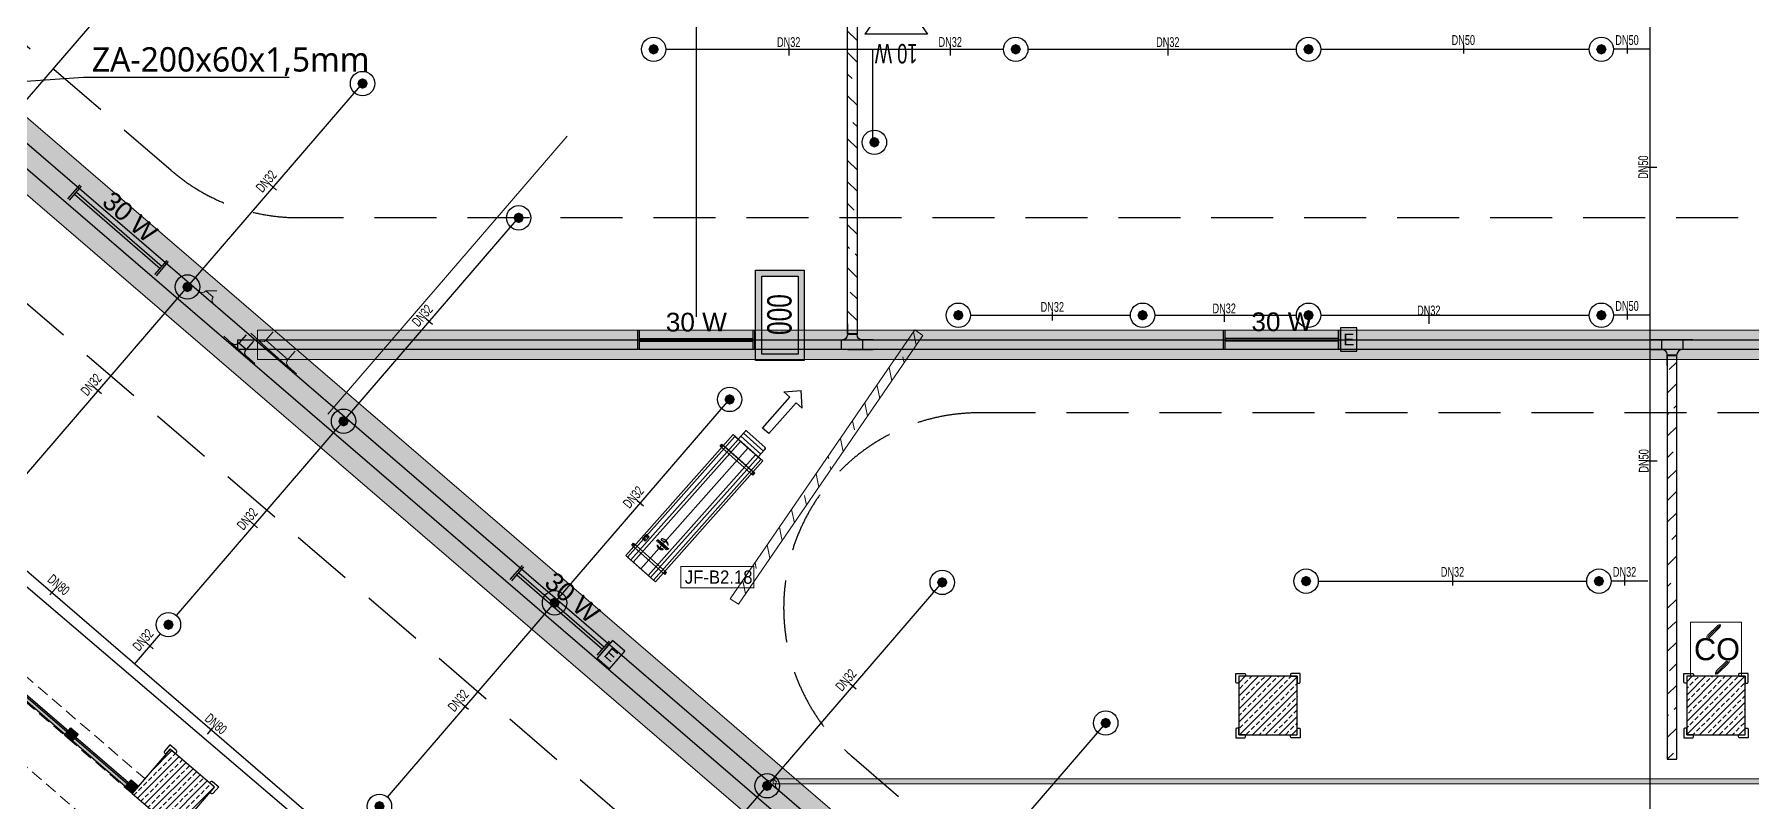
# Model space of a CAD drawing. Header units: millimetres. Extents: x -379292 to 1221486, y 92049 to 447512.
# Drawn here: x -218185 to -200590, y 135835 to 143697 of the extents above; entities that cross this region are included whole.
import ezdxf
from ezdxf import colors
from ezdxf.entities.mleader import LeaderData, LeaderLine
from ezdxf.enums import TextEntityAlignment as Align
from ezdxf.lldxf.tags import DXFTag
from ezdxf.math import Vec2, Vec3

# ---------------------------------------------------------------- set-up
doc = ezdxf.new("R2010")
doc.units = ezdxf.units.MM
doc.linetypes.add('HIDDEN', pattern=[9.525, 6.35, -3.175])
for name, color, linetype in [('-M-YNGN-BORUID', 7, 'Continuous'), ('-M-YNGN-BORUUZUN', 7, 'Continuous'), ('-M-YNGN-BORUYUK', 7, 'Continuous'), ('-M-YNGN-SPR-YUK', 7, 'Continuous'), ('-M-YNGN-ZON5-CAP-', 7, 'Continuous'), ('-M-YNGN-ZON5-SPR-', 7, 'Continuous'), ('05_HANDRAIL', 153, 'Continuous'), ('05_HATCH CONCRETE', 141, 'Continuous'), ('05_SYMBOL', 2, 'Continuous'), ('08_ARAÇ SAYIM', 140, 'Continuous'), ('08_LAMP', 4, 'Continuous'), ('08_LOUD SYSTEM', 4, 'Continuous'), ('AIR-J-U-355', 2, 'Continuous'), ('AIRONN ZONLAMA', 4, 'Continuous'), ('E_CT_ZA', 6, 'Continuous'), ('EYazı', 7, 'Continuous'), ('JF355', 2, 'Continuous')]:
    doc.layers.add(name, color=color, linetype=linetype)
doc.layers.add('-M-YNGN-SPR-CAPCIZGI', color=188, linetype='Continuous', plot=False)
for name, color, linetype, lineweight in [('-M-YNGN-ZON5', 11, 'SP', 30), ('06_FORMWORK HIDDEN', 252, 'HIDDEN2', 0), ('08_200', 112, 'Continuous', 9), ('08_DEDECTOR', 3, 'Continuous', 9), ('Aironn-Kodlama', 7, 'Continuous', 0), ('E_CT_AYDINLATMA', 3, 'Continuous', 9), ('E_CT_KA', 4, 'Continuous', 9), ('E_CT_KIRMIZI', 1, 'Continuous', 9)]:
    doc.layers.add(name, color=color, linetype=linetype, lineweight=lineweight)
doc.styles.add('CIZGI', font='tahoma.ttf', dxfattribs={"width": 0.8, "oblique": 20})
doc.styles.add('HCAD', font='HCAD.SHX', dxfattribs={"width": 0.8, "height": 0.2})
doc.styles.add('PIPESIZE', font='hcad.shx', dxfattribs={"width": 0.8})
doc.styles.add('SPR-NOT', font='romans.shx')
doc.styles.get("Standard").update_dxf_attribs({"font": 'segoeuil.ttf'})
doc.styles.add('TR', font='tsimpali.shx', dxfattribs={"width": 0.7})
doc.styles.add('WMF-Arial', font='TURK.SHX')
doc.styles.add('YAZI-2', font='arial.ttf', dxfattribs={"height": 2})
doc.styles.add('YAZI-3', font='arial.ttf', dxfattribs={"height": 3})
tags = doc.linetypes.add('HIDDEN2', pattern=[0.1875, 0.125, -0.0625]).pattern_tags.tags
tags[6:7] = [DXFTag(74, 4), DXFTag(75, 0), DXFTag(340, '0'), DXFTag(46, 0.0), DXFTag(50, 0.0), DXFTag(44, 0.0), DXFTag(45, 0.0)]
tags[4:5] = [DXFTag(74, 4), DXFTag(75, 0), DXFTag(340, '0'), DXFTag(46, 0.0), DXFTag(50, 0.0), DXFTag(44, 0.0), DXFTag(45, 0.0)]
doc.linetypes.add('SP', pattern='A,2,-0.1,["SP",CIZGI,S=0.14,R=0.2,X=0,Y=-0.07],-0.255', length=2.355)
pattern_1 = [(225, (905000, -3e-07), (67.351921, -67.351921), []), (225, (904932.65, -3e-07), (67.351921, -67.351921), [47.625, -23.8125])]

# ---------------------------------------------------------------- blocks, each defined once
blk = doc.blocks.new('202_KorkulukDikme')
at = {"ltscale": 25}
h = blk.add_hatch(color=253, dxfattribs=at)
h.dxf.hatch_style = 1
h.paths.add_polyline_path([(-50, 0), (-50, 100), (50, 100), (50, 0)])
at = {"color": 0, "linetype": 'ByBlock', "ltscale": 25}
blk.add_lwpolyline([(-50, 0), (-50, 100), (50, 100), (50, 0)], close=True, dxfattribs=at)
blk = doc.blocks.new('*U25')
at = {"ltscale": 25}
h = blk.add_hatch(color=253, dxfattribs=at)
h.dxf.hatch_style = 1
h.paths.add_polyline_path([(100, 60), (3630, 60), (3630, 10), (100, 10)])
at = {"color": 0, "linetype": 'ByBlock', "ltscale": 25}
blk.add_lwpolyline([(100, 60), (3630, 60), (3630, 10), (100, 10)], close=True, dxfattribs=at)
blk.add_lwpolyline([(100, 45), (3630, 45)], dxfattribs=at)
at = {"ltscale": 25}
for p in [(50, 0), (865, 0), (1865, 0), (2865, 0), (3680, 0)]:
    blk.add_blockref('202_KorkulukDikme', p, dxfattribs=at)
blk = doc.blocks.new('bariyer')
at = {"color": 8, "ltscale": 25}
blk.add_lwpolyline([(0, -70), (15, -70, 0.414214), (30, -55), (30, 30), (-55, 30, 0.414214), (-70, 15), (-70, 0), (0, 0)], format="xyb", close=True, dxfattribs=at)
blk = doc.blocks.new('OtoParkBodrumKatMimari')
at = {"layer": '05_HATCH CONCRETE'}
h = blk.add_hatch(dxfattribs=at)
h.set_pattern_fill('ANSI33', color=8, scale=15, angle=180, style=0)
h.set_pattern_definition(pattern_1)
h.paths.add_polyline_path([(41110, 36300), (40510, 36300), (40510, 35700), (41110, 35700)])
h = blk.add_hatch(dxfattribs=at)
h.set_pattern_fill('ANSI33', color=8, scale=15, angle=180, style=0)
h.set_pattern_definition(pattern_1)
h.paths.add_polyline_path([(45700, 36300), (45100, 36300), (45100, 35700), (45700, 35700)])
h = blk.add_hatch(dxfattribs=at)
h.set_pattern_fill('ANSI33', color=8, scale=15, angle=180, style=0)
h.set_pattern_definition(pattern_1)
h.paths.add_polyline_path([(30017, 35163), (29563, 35555), (29171, 35100), (29626, 34709)])
at = {"color": 5}
for points in [[(41110, 36300), (40510, 36300), (40510, 35700), (41110, 35700)], [(45700, 36300), (45100, 36300), (45100, 35700), (45700, 35700)], [(30017, 35163), (29563, 35555), (29171, 35100), (29626, 34709)]]:
    blk.add_lwpolyline(points, close=True, dxfattribs=at)
at = {"layer": '05_SYMBOL', "color": 252, "linetype": 'HIDDEN', "ltscale": 100}
blk.add_lwpolyline([(118969, 41000), (30876, 41000, -0.179563), (29572, 41484), (17953, 51484, -0.695543), (19258, 55000), (127791, 55000, -0.645796), (129290, 51677), (120469, 41677, -0.215217)], format="xyb", close=True, dxfattribs=at)
blk.add_lwpolyline([(66008, 7484), (16095, 50445)], dxfattribs=at)
blk.add_lwpolyline([(48161, 25484, 0.179563), (49466, 25000), (104855, 25000, 0.215217), (106355, 25677), (115176, 35677, 0.645796), (113676, 39000), (37847, 39000, 0.695543), (36543, 35484), (48161, 25484)], format="xyb", dxfattribs=at)
at = {"layer": '06_FORMWORK HIDDEN', "linetype": 'HIDDEN', "ltscale": 20}
for p, q in [((70114, -800), (4200, 55933)), ((26475, 37685), (29302, 35252)), ((26344, 37533), (29171, 35100))]:
    blk.add_line(p, q, dxfattribs=at)
at = {"layer": '05_HANDRAIL', "rotation": 319.2811306099715}
blk.add_blockref('*U25', (26344, 37533), dxfattribs=at)
at = {"layer": '05_SYMBOL', "color": 8, "xscale": -1}
for p in [(40510, 36300), (45100, 36300)]:
    blk.add_blockref('bariyer', p, dxfattribs=at)
at = {"layer": '05_SYMBOL', "color": 8}
for p in [(41110, 36300), (45700, 36300)]:
    blk.add_blockref('bariyer', p, dxfattribs=at)
for p, rotation in [((40510, 35700), 180), ((45100, 35700), 180), ((29563, 35555), 49.28113061911701)]:
    blk.add_blockref('bariyer', p, dxfattribs=dict(at, rotation=rotation))
at = {"layer": '05_SYMBOL', "color": 8, "xscale": -1}
for p, rotation in [((41110, 35700), 180), ((45700, 35700), 180), ((30017, 35163), 229.2811306152887)]:
    blk.add_blockref('bariyer', p, dxfattribs=dict(at, rotation=rotation))
blk = doc.blocks.new('SP-C-UP-12')
at = {"ltscale": 10}
blk.add_line((0, 0), (0, 0), dxfattribs=at)
at = {"color": 1, "linetype": 'Continuous'}
blk.add_circle((0, 0), 12.5, dxfattribs=at)
at = {"ltscale": 10}
for points in [[(-5.4, 0), (-3.8, 3.8), (-3.8, -3.8), (0, 5.4)], [(-3.8, -3.8), (0, 5.4), (0, -5.4), (3.8, 3.8)], [(0, -5.4), (3.8, 3.8), (3.8, -3.8), (5.4, 0)]]:
    blk.add_solid(points, dxfattribs=at)
at = {"layer": '-M-YNGN-SPR-YUK', "style": 'SPR-NOT', "width": 0.5, "flags": 9}
for tag, p in [('YUK', (0, 17.8)), ('CAP', (0, 14.4)), ('TIP', (0.2, 10.8))]:
    blk.add_attdef(tag, text='', height=2.5, dxfattribs=at).set_placement(p, align=Align.MIDDLE_CENTER)
blk = doc.blocks.new('SPRKL100')
at = {"layer": '-M-YNGN-SPR-CAPCIZGI'}
blk.add_line((0, 0.43), (0, -0.43), dxfattribs=at)
at = {"layer": '-M-YNGN-BORUID', "color": 0, "style": 'HCAD', "width": 0.8, "flags": 1}
blk.add_attdef('DIC', text='', height=0.4, dxfattribs=at).set_placement((0, -1.69), align=Align.CENTER)
at = {"layer": '-M-YNGN-BORUUZUN', "color": 0, "style": 'HCAD', "width": 0.7}
blk.add_attdef('BOY', text='', height=0.8, dxfattribs=at).set_placement((0, -1.08), align=Align.CENTER)
at = {"layer": '-M-YNGN-BORUYUK', "color": 6, "style": 'PIPESIZE', "width": 0.8}
blk.add_attdef('YUK', text='', height=0.5, dxfattribs=at).set_placement((0, 1.87), align=Align.CENTER)
at = {"color": 0, "style": 'PIPESIZE', "width": 0.7}
blk.add_attdef('CAP', text='', height=1, dxfattribs=at).set_placement((0, 0.45), align=Align.CENTER)
blk = doc.blocks.new('A$C69E8C7F8')
at = {"layer": '-M-YNGN-ZON5', "ltscale": 500}
for p, q in [((-4573.8, 3381.9), (-4573.8, 6570.1)), ((-2417.3, 359.4), (-8279.3, 5404.8)), ((-6261.8, 4101.4), (-6082.4, 4309.8)), ((-5582.3, 4181.9), (-5236.3, 4181.9)), ((-5370.5, 4181.9), (-5370.5, 4087.4)), ((-5211.3, 4181.9), (-4936.3, 4181.9)), ((-4911.3, 4181.9), (-4636.3, 4181.9)), ((-4573.8, 4181.9), (-4611.3, 4181.9)), ((-6072.4, 3938.4), (-5893, 4146.8)), ((-5912.5, 3800.8), (-5733.1, 4009.2)), ((-6243.6, 3739.4), (-6072.4, 3938.4)), ((-5270.1, 3909.4), (-5106.3, 3909.4)), ((-5081.3, 3909.4), (-4936.3, 3909.4)), ((-4911.3, 3909.4), (-4636.3, 3909.4)), ((-4573.8, 3909.4), (-4611.3, 3909.4)), ((-5696.3, 3614.7), (-5516.9, 3823.1)), ((-6083.8, 3601.8), (-5912.5, 3800.8)), ((-5478.5, 3427.2), (-5299.1, 3635.6)), ((-4913.8, 3636.9), (-4638.8, 3636.9)), ((-4576.3, 3636.9), (-4613.8, 3636.9)), ((-5867.5, 3415.7), (-5696.3, 3614.7)), ((-6126.6, 3552), (-6100.1, 3582.9)), ((-5311, 3283.1), (-5131.6, 3491.5)), ((-5649.8, 3228.3), (-5478.5, 3427.2))]:
    blk.add_line(p, q, dxfattribs=at)
at = {"layer": '-M-YNGN-ZON5-CAP-'}
ref = blk.add_blockref('SPRKL100', (-5456.4, 4179.8), dxfattribs=dict(at, xscale=10, yscale=10, zscale=10))
ref.add_attrib('CAP', 'DN32', dxfattribs={"layer": '0', "color": 0, "height": 10, "style": 'PIPESIZE', "width": 0.7}).set_placement((-5456.4, 4184.3), align=Align.CENTER)
ref = blk.add_blockref('SPRKL100', (-5290.9, 4179.9), dxfattribs=dict(at, xscale=10, yscale=10, zscale=10))
ref.add_attrib('CAP', 'DN32', dxfattribs={"layer": '0', "color": 0, "height": 10, "style": 'PIPESIZE', "width": 0.7}).set_placement((-5290.9, 4184.4), align=Align.CENTER)
ref = blk.add_blockref('SPRKL100', (-5068, 4179.8), dxfattribs=dict(at, xscale=10, yscale=10, zscale=10))
ref.add_attrib('CAP', 'DN32', dxfattribs={"layer": '0', "color": 0, "height": 10, "style": 'PIPESIZE', "width": 0.7}).set_placement((-5068, 4184.3), align=Align.CENTER)
ref = blk.add_blockref('SPRKL100', (-4765.2, 4181.9), dxfattribs=dict(at, xscale=10, yscale=10, zscale=10))
ref.add_attrib('CAP', 'DN50', dxfattribs={"layer": '0', "color": 0, "height": 10, "style": 'PIPESIZE', "width": 0.7}).set_placement((-4765.2, 4186.4), align=Align.CENTER)
ref = blk.add_blockref('SPRKL100', (-4597.5, 4181.9), dxfattribs=dict(at, xscale=10, yscale=10, zscale=10))
ref.add_attrib('CAP', 'DN50', dxfattribs={"layer": '0', "color": 0, "height": 10, "style": 'PIPESIZE', "width": 0.7}).set_placement((-4597.5, 4186.4), align=Align.CENTER)
ref = blk.add_blockref('SPRKL100', (-4571.4, 4061.1), dxfattribs=dict(at, xscale=10.00000000000001, yscale=10.00000000000001, zscale=10.00000000000001, rotation=90))
ref.add_attrib('CAP', 'DN50', dxfattribs={"layer": '0', "color": 0, "height": 10, "rotation": 90, "style": 'PIPESIZE', "width": 0.7}).set_placement((-4575.9, 4061.1), align=Align.CENTER)
ref = blk.add_blockref('SPRKL100', (-5984.5, 4040.5), dxfattribs=dict(at, xscale=10, yscale=10, zscale=10, rotation=49.28113061156347))
ref.add_attrib('CAP', 'DN32', dxfattribs={"layer": '0', "color": 0, "height": 10, "rotation": 49.2811, "style": 'PIPESIZE', "width": 0.7}).set_placement((-5987.9, 4043.4), align=Align.CENTER)
ref = blk.add_blockref('SPRKL100', (-4597.5, 3909.4), dxfattribs=dict(at, xscale=10, yscale=10, zscale=10))
ref.add_attrib('CAP', 'DN50', dxfattribs={"layer": '0', "color": 0, "height": 10, "style": 'PIPESIZE', "width": 0.7}).set_placement((-4597.5, 3913.9), align=Align.CENTER)
ref = blk.add_blockref('SPRKL100', (-5824.6, 3902.9), dxfattribs=dict(at, xscale=10, yscale=10, zscale=10, rotation=49.28113061156347))
ref.add_attrib('CAP', 'DN32', dxfattribs={"layer": '0', "color": 0, "height": 10, "rotation": 49.2811, "style": 'PIPESIZE', "width": 0.7}).set_placement((-5828, 3905.8), align=Align.CENTER)
ref = blk.add_blockref('SPRKL100', (-5186.3, 3908.4), dxfattribs=dict(at, xscale=10, yscale=10, zscale=10))
ref.add_attrib('CAP', 'DN32', dxfattribs={"layer": '0', "color": 0, "height": 10, "style": 'PIPESIZE', "width": 0.7}).set_placement((-5186.3, 3912.9), align=Align.CENTER)
ref = blk.add_blockref('SPRKL100', (-5010.2, 3906.9), dxfattribs=dict(at, xscale=10, yscale=10, zscale=10))
ref.add_attrib('CAP', 'DN32', dxfattribs={"layer": '0', "color": 0, "height": 10, "style": 'PIPESIZE', "width": 0.7}).set_placement((-5010.2, 3911.4), align=Align.CENTER)
ref = blk.add_blockref('SPRKL100', (-4800.6, 3904.8), dxfattribs=dict(at, xscale=10, yscale=10, zscale=10))
ref.add_attrib('CAP', 'DN32', dxfattribs={"layer": '0', "color": 0, "height": 10, "style": 'PIPESIZE', "width": 0.7}).set_placement((-4800.6, 3909.3), align=Align.CENTER)
ref = blk.add_blockref('SPRKL100', (-6163.9, 3832.1), dxfattribs=dict(at, xscale=10, yscale=10, zscale=10, rotation=49.28113061156347))
ref.add_attrib('CAP', 'DN32', dxfattribs={"layer": '0', "color": 0, "height": 10, "rotation": 49.2811, "style": 'PIPESIZE', "width": 0.7}).set_placement((-6167.3, 3835), align=Align.CENTER)
ref = blk.add_blockref('SPRKL100', (-4570.9, 3760.1), dxfattribs=dict(at, xscale=10.00000000000001, yscale=10.00000000000001, zscale=10.00000000000001, rotation=90))
ref.add_attrib('CAP', 'DN50', dxfattribs={"layer": '0', "color": 0, "height": 10, "rotation": 90, "style": 'PIPESIZE', "width": 0.7}).set_placement((-4575.4, 3760.1), align=Align.CENTER)
ref = blk.add_blockref('SPRKL100', (-5608.4, 3716.8), dxfattribs=dict(at, xscale=10, yscale=10, zscale=10, rotation=49.28113061156347))
ref.add_attrib('CAP', 'DN32', dxfattribs={"layer": '0', "color": 0, "height": 10, "rotation": 49.2811, "style": 'PIPESIZE', "width": 0.7}).set_placement((-5611.8, 3719.7), align=Align.CENTER)
ref = blk.add_blockref('SPRKL100', (-6004, 3694.5), dxfattribs=dict(at, xscale=10, yscale=10, zscale=10, rotation=49.28113061156347))
ref.add_attrib('CAP', 'DN32', dxfattribs={"layer": '0', "color": 0, "height": 10, "rotation": 49.2811, "style": 'PIPESIZE', "width": 0.7}).set_placement((-6007.4, 3697.4), align=Align.CENTER)
ref = blk.add_blockref('SPRKL100', (-6210.5, 3626), dxfattribs=dict(at, xscale=10, yscale=10, zscale=10, rotation=319.2811306058457))
ref.add_attrib('CAP', 'DN80', dxfattribs={"layer": '0', "color": 0, "height": 10, "rotation": 319.2811, "style": 'PIPESIZE', "width": 0.7}).set_placement((-6207.6, 3629.4), align=Align.CENTER)
ref = blk.add_blockref('SPRKL100', (-4776.3, 3636.9), dxfattribs=dict(at, xscale=10, yscale=10, zscale=10))
ref.add_attrib('CAP', 'DN32', dxfattribs={"layer": '0', "color": 0, "height": 10, "style": 'PIPESIZE', "width": 0.7}).set_placement((-4776.3, 3641.4), align=Align.CENTER)
ref = blk.add_blockref('SPRKL100', (-4600, 3636.9), dxfattribs=dict(at, xscale=10, yscale=10, zscale=10))
ref.add_attrib('CAP', 'DN32', dxfattribs={"layer": '0', "color": 0, "height": 10, "style": 'PIPESIZE', "width": 0.7}).set_placement((-4600, 3641.4), align=Align.CENTER)
ref = blk.add_blockref('SPRKL100', (-6110.8, 3570.5), dxfattribs=dict(at, xscale=10, yscale=10, zscale=10, rotation=49.28113061156347))
ref.add_attrib('CAP', 'DN32', dxfattribs={"layer": '0', "color": 0, "height": 10, "rotation": 49.2811, "style": 'PIPESIZE', "width": 0.7}).set_placement((-6114.2, 3573.4), align=Align.CENTER)
ref = blk.add_blockref('SPRKL100', (-5390.6, 3529.3), dxfattribs=dict(at, xscale=10, yscale=10, zscale=10, rotation=49.28113061156347))
ref.add_attrib('CAP', 'DN32', dxfattribs={"layer": '0', "color": 0, "height": 10, "rotation": 49.2811, "style": 'PIPESIZE', "width": 0.7}).set_placement((-5394, 3532.3), align=Align.CENTER)
ref = blk.add_blockref('SPRKL100', (-5787.8, 3508.4), dxfattribs=dict(at, xscale=10, yscale=10, zscale=10, rotation=49.28113061156347))
ref.add_attrib('CAP', 'DN32', dxfattribs={"layer": '0', "color": 0, "height": 10, "rotation": 49.2811, "style": 'PIPESIZE', "width": 0.7}).set_placement((-5791.2, 3511.3), align=Align.CENTER)
ref = blk.add_blockref('SPRKL100', (-6049.4, 3483.5), dxfattribs=dict(at, xscale=10, yscale=10, zscale=10, rotation=319.2811306058457))
ref.add_attrib('CAP', 'DN80', dxfattribs={"layer": '0', "color": 0, "height": 10, "rotation": 319.2811, "style": 'PIPESIZE', "width": 0.7}).set_placement((-6046.5, 3486.9), align=Align.CENTER)
at = {"layer": '-M-YNGN-ZON5-SPR-', "ltscale": 25}
for p in [(-5594.8, 4181.9), (-5223.8, 4181.9), (-4923.8, 4181.9), (-4623.8, 4181.9), (-5893, 4146.8), (-5368.6, 4086.6), (-5733.1, 4009.2), (-6072.4, 3938.4), (-5282.6, 3909.4), (-5093.8, 3909.4), (-4923.8, 3909.4), (-4623.8, 3909.4), (-5516.9, 3823.1), (-5912.5, 3800.8), (-5299.1, 3635.6), (-4926.3, 3636.9), (-4626.3, 3636.9), (-5696.3, 3614.7), (-6091.9, 3592.3), (-5131.6, 3491.5), (-5478.5, 3427.2), (-5875.7, 3406.2)]:
    blk.add_blockref('SP-C-UP-12', p, dxfattribs=at)
blk = doc.blocks.new('*U681')
h = blk.add_hatch()
h.set_pattern_fill('ANSI33', color=0, scale=50, angle=1, style=0)
h.paths.add_polyline_path([(6913, 200), (73975, 200), (73975, 0), (6913, 0)])
at = {"color": 0}
blk.add_lwpolyline([(6913, 200), (73975, 200), (73975, 0), (6913, 0)], close=True, dxfattribs=at)
at = {"ltscale": 25, "flags": 1}
for tag, p in [('YUKSEKLIK', (-229, -149)), ('KALINLIK', (-229, -213))]:
    blk.add_attdef(tag, p, '', height=50, dxfattribs=at)
blk = doc.blocks.new('*U715')
h = blk.add_hatch()
h.set_pattern_fill('ANSI33', color=0, scale=50, angle=1, style=0)
h.paths.add_polyline_path([(-4705, 100), (-1363, 100), (-1363, 0), (-4705, 0)])
at = {"color": 0}
blk.add_lwpolyline([(-4705, 100), (-1363, 100), (-1363, 0), (-4705, 0)], close=True, dxfattribs=at)
at = {"ltscale": 25, "flags": 1}
for tag, p in [('YUKSEKLIK', (-229, -149)), ('KALINLIK', (-229, -213))]:
    blk.add_attdef(tag, p, '', height=50, dxfattribs=at)
blk = doc.blocks.new('*U719')
h = blk.add_hatch()
h.set_pattern_fill('ANSI33', color=0, scale=50, angle=1, style=0)
h.paths.add_polyline_path([(6649, 600), (73877, 600), (73877, 0), (6649, 0)])
at = {"color": 0}
blk.add_lwpolyline([(6649, 600), (73877, 600), (73877, 0), (6649, 0)], close=True, dxfattribs=at)
at = {"ltscale": 25, "flags": 1}
for tag, p in [('YUKSEKLIK', (-229, -149)), ('KALINLIK', (-229, -213))]:
    blk.add_attdef(tag, p, '', height=50, dxfattribs=at)
blk = doc.blocks.new('*U727')
h = blk.add_hatch()
h.set_pattern_fill('ANSI33', color=0, scale=50, angle=1, style=0)
h.paths.add_polyline_path([(-33464, 50), (616, 50), (616, 0), (-33464, 0)])
at = {"color": 0}
blk.add_lwpolyline([(-33464, 50), (616, 50), (616, 0), (-33464, 0)], close=True, dxfattribs=at)
at = {"ltscale": 25, "flags": 1}
for tag, p in [('YUKSEKLIK', (-229, -149)), ('KALINLIK', (-229, -213))]:
    blk.add_attdef(tag, p, '', height=50, dxfattribs=at)
blk = doc.blocks.new('*U954')
h = blk.add_hatch()
h.set_pattern_fill('ANSI33', color=0, scale=50, angle=1, style=0)
h.paths.add_polyline_path([(-4141, 100), (101, 100), (101, 0), (-4141, 0)])
at = {"color": 0}
blk.add_lwpolyline([(-4141, 100), (101, 100), (101, 0), (-4141, 0)], close=True, dxfattribs=at)
at = {"ltscale": 25, "flags": 1}
for tag, p in [('YUKSEKLIK', (-229, -149)), ('KALINLIK', (-229, -213))]:
    blk.add_attdef(tag, p, '', height=50, dxfattribs=at)
blk = doc.blocks.new('*U445')
at = {"color": 0}
for p, q in [((264, 264), (-164, 264)), ((-60, 264), (-60, 164)), ((0, 264), (264, 264)), ((160, 264), (160, 164)), ((-164, 164), (-50, 164)), ((0, 0), (0, 114)), ((0, 104), (100, 104)), ((100, 0), (100, 114)), ((264, 164), (150, 164))]:
    blk.add_line(p, q, dxfattribs=at)
for centre, start, end in [((-50, 114), 0, 90), ((150, 114), 90, 180)]:
    blk.add_arc(centre, 50, start, end, dxfattribs=at)
blk = doc.blocks.new('*U960')
h = blk.add_hatch()
h.set_pattern_fill('ANSI33', color=0, scale=50, angle=1, style=0)
h.paths.add_polyline_path([(-4141, 100), (0, 100), (0, 0), (-4141, 0)])
at = {"color": 0}
blk.add_lwpolyline([(-4141, 100), (0, 100), (0, 0), (-4141, 0)], close=True, dxfattribs=at)
at = {"ltscale": 25, "flags": 1}
for tag, p in [('YUKSEKLIK', (-229, -149)), ('KALINLIK', (-229, -213))]:
    blk.add_attdef(tag, p, '', height=50, dxfattribs=at)
blk = doc.blocks.new('*U451')
at = {"color": 0}
for p, q in [((264, 264), (-164, 264)), ((-60, 264), (-60, 164)), ((0, 264), (264, 264)), ((160, 264), (160, 164)), ((-164, 164), (-50, 164)), ((0, 0), (0, 114)), ((0, 104), (100, 104)), ((100, 0), (100, 114)), ((264, 164), (150, 164))]:
    blk.add_line(p, q, dxfattribs=at)
for centre, start, end in [((-50, 114), 0, 90), ((150, 114), 90, 180)]:
    blk.add_arc(centre, 50, start, end, dxfattribs=at)
blk = doc.blocks.new('_DOT')
at = {"color": 0, "linetype": 'ByBlock'}
blk.add_line((-0.5, 0), (-1, 0), dxfattribs=at)
at = {"color": 0, "linetype": 'ByBlock', "const_width": 0.5}
blk.add_lwpolyline([(-0.25, 0, 1), (0.25, 0, 1)], format="xyb", close=True, dxfattribs=at)
blk = doc.blocks.new('*U509')
at = {"color": 0}
for p, q in [((0, 37.8), (0, 26.4)), ((-0.3, 6.4), (-0.3, 26.4)), ((-0.3, 26.4), (0, 26.4)), ((12.4, 12.8), (5, 21.4)), ((5, 21.4), (5, 11.4)), ((0, 6.4), (-0.3, 6.4)), ((0, -5), (0, 6.4))]:
    blk.add_line(p, q, dxfattribs=at)
for centre, start, end in [((5, 26.4), 180, 270), ((5, 6.4), 90, 180)]:
    blk.add_arc(centre, 5, start, end, dxfattribs=at)
blk = doc.blocks.new('*U508')
at = {"color": 0}
for p, q in [((0, 37.8), (0, 26.4)), ((-0.3, 11.4), (-0.3, 26.4)), ((-0.3, 26.4), (0, 26.4)), ((12.4, 12.8), (5, 21.4)), ((5, 21.4), (5, 16.4)), ((0, 11.4), (-0.3, 11.4)), ((0, 0), (0, 11.4))]:
    blk.add_line(p, q, dxfattribs=at)
for centre, start, end in [((5, 26.4), 180, 270), ((5, 11.4), 90, 180)]:
    blk.add_arc(centre, 5, start, end, dxfattribs=at)
blk = doc.blocks.new('40 W SIVA ÜSTÜ ETANJ LED 50--')
at = {"layer": '08_LAMP'}
for p, q in [((-625, -100), (-625, 100)), ((-605, -100), (-605, 100)), ((-605, 15), (605, 15)), ((605, -100), (605, 100)), ((625, -100), (625, 100)), ((-605, -15), (605, -15))]:
    blk.add_line(p, q, dxfattribs=at)
at = {"layer": '08_LAMP', "color": 2, "style": 'YAZI-2'}
blk.add_text('30 W', height=200, dxfattribs=at).set_placement((0, 90), align=Align.CENTER)
blk = doc.blocks.new('40 W SIVA ÜSTÜ ETANJ LED E 50')
at = {"layer": '08_LAMP'}
for p, q in [((-625, -100), (-625, 100)), ((-605, -100), (-605, 100)), ((-605, 15), (605, 15)), ((605, -100), (605, 100)), ((625, -100), (625, 100)), ((-605, -15), (605, -15))]:
    blk.add_line(p, q, dxfattribs=at)
blk.add_lwpolyline([(625, -125), (800, -125), (800, 125), (625, 125)], close=True, dxfattribs=at)
at = {"layer": '08_LAMP', "color": 2, "style": 'YAZI-2'}
blk.add_text('30 W', height=200, dxfattribs=at).set_placement((0, 90), align=Align.CENTER)
blk.add_text('E', height=125, dxfattribs=at).set_placement((713, 0), align=Align.MIDDLE)
blk = doc.blocks.new('TEK YUZLU 1 SATIR 3 KARAKTER')
at = {"layer": '08_ARAÇ SAYIM'}
h = blk.add_hatch(color=7, dxfattribs=at)
h.dxf.hatch_style = 1
h.paths.add_polyline_path([(-40, 43.5), (40, 43.5), (40, 6.2), (-40, 6.2)], flags=16)
h.paths.add_polyline_path([(-46.3, 49.8), (46.3, 49.8), (46.3, 0), (-46.3, 0)])
for points in [[(-46.3, 49.8), (46.3, 49.8), (46.3, 0), (-46.3, 0)], [(-40, 43.5), (40, 43.5), (40, 6.2), (-40, 6.2)]]:
    blk.add_lwpolyline(points, close=True, dxfattribs=at)
at = {"layer": '08_ARAÇ SAYIM', "color": 7, "style": 'WMF-Arial', "width": 0.75}
blk.add_text('000', height=25, dxfattribs=at).set_placement((0.7, 12.9), align=Align.CENTER)
blk = doc.blocks.new('CO 250')
at = {"layer": '08_DEDECTOR'}
for p, q in [((17, 243), (-84, 142)), ((45, 251), (-74, 132)), ((37, 223), (-64, 122)), ((45, 250), (45, 243)), ((114, -136), (-5, -255)), ((104, -126), (3, -227)), ((124, -146), (23, -247)), ((-5, -247), (-5, -255)), ((-5, -255), (3, -255))]:
    blk.add_line(p, q, dxfattribs=at)
at = {"layer": '08_DEDECTOR', "ltscale": 25}
blk.add_lwpolyline([(-262, 278), (-262, -278), (262, -278), (262, 278)], close=True, dxfattribs=at)
at = {"layer": '08_DEDECTOR'}
for centre, radius, start, end in [((37, 223), 27.7, 72.9688, 135), ((17, 243), 27.7, 315, 0), ((-55, 112), 41.6, 135, 180), ((-55, 112), 27.7, 135, 180), ((-55, 112), 13.9, 135, 180), ((95, -116), 13.9, 315, 350.4112), ((95, -116), 27.7, 315, 355.2224), ((95, -116), 41.6, 315, 356.817), ((23, -247), 27.7, 135, 180), ((3, -227), 27.7, 270, 315)]:
    blk.add_arc(centre, radius, start, end, dxfattribs=at)
at = {"layer": '08_DEDECTOR', "color": 3, "style": 'YAZI-3'}
blk.add_text('CO', height=225, dxfattribs=at).set_placement((-226, -113))
blk = doc.blocks.new('15 W HORN 100_HARİCİ TİP')
at = {"layer": '08_LOUD SYSTEM'}
h = blk.add_hatch(dxfattribs=at)
h.set_pattern_fill('ANSI31', color=2, scale=4.8)
h.set_pattern_definition([(45, (-341645.439, -380325.335), (-10.77630735, 10.77630735), [])])
h.paths.add_polyline_path([(-100, 0), (100, 0), (100, 200), (-100, 200)])
at = {"layer": '08_LOUD SYSTEM', "ltscale": 2}
for p, q in [((-320, 520), (320, 520)), ((-100, 200), (-320, 520)), ((100, 200), (320, 520))]:
    blk.add_line(p, q, dxfattribs=at)
at = {"layer": '08_LOUD SYSTEM'}
blk.add_lwpolyline([(100, 0), (100, 200), (-100, 200), (-100, 0)], close=True, dxfattribs=at)
at = {"layer": '08_LOUD SYSTEM', "color": 2, "ltscale": 2, "style": 'TR', "width": 0.7}
blk.add_text('10 W', height=200, dxfattribs=at).set_placement((0, 620), align=Align.CENTER)
blk = doc.blocks.new('ju355')
at = {"layer": 'AIR-J-U-355', "color": 2, "linetype": 'Continuous'}
for p, q in [((82.7, 20.1), (-82.9, 20.1)), ((-82.9, 20.1), (-82.9, -20.5)), ((-68.1, -18.3), (-68, 22.3)), ((-68.1, -22.7), (-68, 22.3)), ((-65.3, 22.3), (-68, 22.3)), ((-65.3, 22.3), (-68, 22.3)), ((-65.3, -22.7), (-65.3, 22.3)), ((70.7, 22.2), (68, 22.3)), ((68, -22.8), (68, 22.3)), ((70.7, -22.8), (70.7, 22.2)), ((-94.8, 12.9), (-94.9, 12.8)), ((-94.9, 12.8), (-94.9, 12.7)), ((-94.9, 12.7), (-94.9, -12.5)), ((-94.7, 13.3), (-94.8, 13.2)), ((-94.8, 13.2), (-94.8, 13.1)), ((-94.8, 13.1), (-94.8, 13)), ((-94.8, 13), (-94.8, 12.9)), ((-94.6, 13.5), (-94.7, 13.4)), ((-94.7, 13.4), (-94.7, 13.3)), ((-94.5, 13.6), (-94.6, 13.5)), ((-94.4, 13.7), (-94.5, 13.6)), ((-94.5, 13.6), (-94.5, 13.6)), ((-94.3, 13.7), (-94.4, 13.7)), ((-94.2, 13.8), (-94.3, 13.7)), ((-94.1, 13.8), (-94.2, 13.8)), ((-94, 13.8), (-94.1, 13.8)), ((-94.1, 13.8), (-94.1, 13.8)), ((-92.6, 13.8), (-94, 13.8)), ((-92.6, 13.8), (-94, 13.8)), ((-92.6, 13.8), (-94, 13.8)), ((-92.6, 13.8), (-93.9, 13.8)), ((-92.6, 13.8), (-93.9, 13.8)), ((-92.6, 13.8), (-93.9, 13.8)), ((-82.9, 13.8), (-92.6, 13.8)), ((-90.9, -13.6), (-90.9, 13.8)), ((-90.9, -13.6), (-90.9, 13.8)), ((-90.9, -13.6), (-90.9, 13.8)), ((-86.8, -13.6), (-86.8, 13.9)), ((82.7, 13.6), (-82.7, 13.8)), ((-82.7, 10.5), (82.9, 10.3)), ((82.7, 0), (-82.7, 0)), ((48.3, 3.6), (50.7, 3.6)), ((48.4, 2.9), (48.3, 3.6)), ((48.4, 7.2), (48.4, 7.9)), ((48.4, 7.9), (50.7, 6.9)), ((48.8, 7), (48.4, 7.2)), ((50.7, 6.2), (48.4, 5.2)), ((48.4, 5.9), (48.8, 6.1)), ((48.4, 5.2), (48.4, 5.9)), ((48.4, 4.9), (50.7, 4.9)), ((48.4, 4.2), (48.4, 4.9)), ((50.7, 4.2), (48.4, 4.2)), ((48.4, 2.2), (49.3, 2.9)), ((49.3, 2.9), (48.4, 2.9)), ((49.3, 2.2), (48.4, 1.4)), ((48.4, 1.4), (48.4, 2.2)), ((48.8, 6.1), (48.8, 7)), ((49.2, 6.8), (49.9, 6.6)), ((49.2, 6.3), (49.2, 6.8)), ((49.9, 6.6), (49.2, 6.3)), ((49.7, 2.6), (49.7, 2.9)), ((49.7, 2.9), (50.2, 2.9)), ((49.9, 1.6), (49.9, 1.6)), ((50.2, 2.9), (50.2, 2.6)), ((50.7, 6.9), (50.7, 6.2)), ((50.7, 4.9), (50.7, 4.2)), ((50.7, 3.6), (50.7, 2.3)), ((-94.9, -12.5), (-94.9, -12.6)), ((-94.9, -12.6), (-94.9, -12.7)), ((-94.9, -12.7), (-94.8, -12.8)), ((-94.8, -12.8), (-94.8, -12.9)), ((-94.8, -12.9), (-94.8, -13)), ((-94.8, -13), (-94.7, -13.1)), ((-94.7, -13.1), (-94.7, -13.2)), ((-94.7, -13.2), (-94.6, -13.3)), ((-94.6, -13.3), (-94.5, -13.4)), ((-94.5, -13.4), (-94.5, -13.4)), ((-94.5, -13.4), (-94.4, -13.5)), ((-94.4, -13.5), (-94.3, -13.5)), ((-94.3, -13.5), (-94.2, -13.6)), ((-94.2, -13.6), (-94.2, -13.6)), ((-94.2, -13.6), (-94.1, -13.6)), ((-94.1, -13.6), (-94, -13.6)), ((-94, -13.6), (-92.6, -13.6)), ((-94, -13.6), (-92.6, -13.6)), ((-94, -13.6), (-92.6, -13.6)), ((-93.9, -13.6), (-92.6, -13.6)), ((-93.9, -13.6), (-92.6, -13.6)), ((-93.9, -13.6), (-92.6, -13.6)), ((-92.6, -13.6), (-82.9, -13.6)), ((82.9, -10.4), (-82.7, -10.3)), ((-82.6, -13.6), (82.7, -13.7)), ((48.3, -1.7), (50.7, -1.7)), ((48.3, -2.1), (48.3, -1.7)), ((50, -2.1), (48.3, -2.1)), ((48.3, -4.4), (50.7, -4.4)), ((48.3, -4.8), (48.3, -4.4)), ((50, -4.8), (48.3, -4.8)), ((48.4, -3.8), (50, -2.1)), ((48.4, -4), (48.4, -3.8)), ((50.7, -4), (48.4, -4)), ((48.4, -6.5), (50, -4.8)), ((48.4, -6.7), (48.4, -6.5)), ((50.7, -6.8), (48.4, -6.7)), ((50.7, -1.9), (49, -3.6)), ((49, -3.6), (50.7, -3.7)), ((50.7, -4.7), (49, -6.4)), ((49, -6.4), (50.7, -6.4)), ((50.7, -1.7), (50.7, -1.9)), ((50.7, -4.4), (50.7, -4.7)), ((50.7, -6.4), (50.7, -6.8)), ((50.8, -1.4), (50.8, -1.8)), ((82.7, -20.6), (-82.9, -20.5)), ((-65.3, -22.7), (-68.1, -22.7)), ((70.7, -22.8), (68, -22.8))]:
    blk.add_line(p, q, dxfattribs=at)
at = {"layer": 'AIR-J-U-355', "color": 2, "lineweight": 13, "ltscale": 0.005}
for p, q in [((82.7, -20.6), (82.7, 20.1)), ((58.5, -15.3), (52.4, -15.3)), ((52.4, -15.3), (52.4, -18.9)), ((58.5, -18.9), (58.5, -15.3)), ((52.4, -18.9), (58.5, -18.9))]:
    blk.add_line(p, q, dxfattribs=at)
at = {"layer": 'AIR-J-U-355', "color": 2}
for p, q in [((-150.2, 14.3), (-162.9, 1.6)), ((-150.1, -11), (-162.9, 1.6)), ((-150.2, 5.9), (-150.2, 14.3)), ((-108, 6.1), (-150.2, 5.9)), ((-108, 6.1), (-107.9, -2.4)), ((-107.9, -2.4), (-150.2, -2.6)), ((-150.1, -11), (-150.2, -2.6))]:
    blk.add_line(p, q, dxfattribs=at)
at = {"layer": 'AIR-J-U-355', "color": 2, "linetype": 'Continuous'}
for centre, radius in [((-66.7, 21.3), 0.354), ((-66.7, 21.3), 0.354), ((69.3, 21.2), 0.354), ((54, -17.1), 0.599), ((54, -17.1), 0.599), ((57, -17.1), 0.599), ((57, -17.1), 0.599), ((-66.7, -21.6), 0.354), ((-66.7, -21.6), 0.354), ((69.3, -21.7), 0.354), ((69.3, -21.7), 0.354)]:
    blk.add_circle(centre, radius, dxfattribs=at)
for centre, radius, start, end in [((50, 2.3), 0.645, 184.0636, 262.3259), ((49.9, 2.6), 0.274, 177.3972, 357.3972), ((50, 2.3), 0.72, 262.3259, 356.7067)]:
    blk.add_arc(centre, radius, start, end, dxfattribs=at)
at = {"layer": 'AIR-J-U-355', "color": 2, "linetype": 'Continuous', "extrusion": (0, 0, -1)}
for major_axis, ratio in [((-0.01, -1.36), 0.908445), ((0.006, 0.985), 0.934933)]:
    blk.add_ellipse((49.5, -0.1), major_axis=major_axis, ratio=ratio, dxfattribs=at)
at = {"layer": 'AIR-J-U-355', "color": 2, "linetype": 'Continuous'}
for points, knots in [([(46.1, 5), (46.1, 5), (46.1, 5), (46.1, 5), (46.2, 5), (46.2, 5), (46.2, 5), (46.2, 5), (46.2, 5), (46.2, 5), (46.2, 5), (46.1, 4.9), (46.1, 4.8), (45.9, 4.6), (45.7, 4.3), (45.6, 4), (45.4, 3.7), (45.3, 3.1), (45.1, 2.4), (45, 1.7), (45.1, 0.8), (45.4, -0.1), (45.8, -1), (46.2, -1.8), (46.5, -2.4), (46.6, -2.8), (46.7, -3.2), (46.8, -3.6), (46.7, -4), (46.5, -4.3), (46.2, -4.3), (45.8, -4.3), (45.4, -4), (45.1, -3.6), (44.7, -3), (44.3, -2.1), (44, -0.9), (44, 0.2), (44, 1.3), (44.2, 2.1), (44.5, 2.9), (44.9, 3.6), (45.3, 4.2), (45.6, 4.6), (45.9, 4.8), (46, 4.9), (46.1, 5), (46.1, 5)], [0, 0, 0, 0, 0.001347, 0.00172, 0.002023, 0.002244, 0.002452, 0.002667, 0.002909, 0.00347, 0.004196, 0.005682, 0.009311, 0.025522, 0.043378, 0.057014, 0.067583, 0.10026, 0.136315, 0.170769, 0.211631, 0.252886, 0.304984, 0.357144, 0.377587, 0.398124, 0.41882, 0.439365, 0.455344, 0.470785, 0.486346, 0.502438, 0.525763, 0.549141, 0.572313, 0.626971, 0.689072, 0.751245, 0.792637, 0.834146, 0.875615, 0.910287, 0.945553, 0.97619, 0.989254, 0.994701, 1, 1, 1, 1]), ([(52.5, 3.6), (52.6, 3.7), (52.6, 3.8), (52.7, 3.9), (52.9, 4), (53.2, 4.1), (53.5, 4), (53.7, 3.7), (54, 3.4), (54.3, 2.9), (54.6, 2.2), (54.8, 1.3), (54.8, 0.4), (54.8, -0.5), (54.6, -1.4), (54.2, -2.2), (53.9, -2.8), (53.5, -3.2), (53.2, -3.4), (53.1, -3.5)], [0, 0, 0, 0, 0.0168256, 0.0323617, 0.0637267, 0.0873303, 0.1103993, 0.1581358, 0.2050378, 0.2514942, 0.3451779, 0.4385235, 0.532065, 0.625912, 0.7301372, 0.8352318, 0.8905608, 0.9450754, 1, 1, 1, 1]), ([(53.1, -3.5), (53.2, -3.3), (53.5, -2.8), (53.8, -2), (53.9, -1.1), (53.9, -0.3), (53.7, 0.6), (53.3, 1.4), (53, 2.1), (52.7, 2.6), (52.6, 3), (52.5, 3.3), (52.5, 3.5), (52.5, 3.6)], [0, 0, 0, 0, 0.112581, 0.224936, 0.337491, 0.449603, 0.562299, 0.686336, 0.807829, 0.865935, 0.925918, 0.967783, 1, 1, 1, 1])]:
    blk.add_open_spline(points, degree=3, knots=knots, dxfattribs=at)
blk = doc.blocks.new('DZFDGHFÜ')
at = {"layer": 'JF355'}
blk.add_lwpolyline([(24084.4, 6568.3), (24119.9, 6568.3), (24119.9, 6402.7), (24084.4, 6402.7), (24084.4, 6568.3)], dxfattribs=at)
at = {"layer": 'AIR-J-U-355', "rotation": 270}
blk.add_blockref('ju355', (24102.4, 6485.6), dxfattribs=at)
blk = doc.blocks.new('*U1035')
h = blk.add_hatch()
h.set_pattern_fill('ANSI33', color=0, scale=50, angle=1, style=0)
h.paths.add_polyline_path([(-47993, 100), (-249, 100), (-249, 0), (-47993, 0)])
at = {"color": 0}
blk.add_lwpolyline([(-47993, 100), (-249, 100), (-249, 0), (-47993, 0)], close=True, dxfattribs=at)
at = {"ltscale": 25, "flags": 1}
for tag, p in [('YUKSEKLIK', (-229, -149)), ('KALINLIK', (-229, -213))]:
    blk.add_attdef(tag, p, '', height=50, dxfattribs=at)
blk = doc.blocks.new('*U183')
at = {"color": 0}
for p, q in [((-164, 164), (-50, 164)), ((-50, 164), (-50, 167)), ((-50, 167), (150, 167)), ((0, 0), (0, 114)), ((100, 114), (0, 114)), ((100, 0), (100, 114)), ((150, 167), (150, 164)), ((264, 164), (150, 164))]:
    blk.add_line(p, q, dxfattribs=at)
for centre, start, end in [((-50, 114), 0, 90), ((150, 114), 90, 180)]:
    blk.add_arc(centre, 50, start, end, dxfattribs=at)
blk = doc.blocks.new('*U1034')
h = blk.add_hatch()
h.set_pattern_fill('ANSI33', color=0, scale=50, angle=1, style=0)
h.paths.add_polyline_path([(-48733, 300), (-889, 300), (-889, 0), (-48733, 0)])
at = {"color": 0}
blk.add_lwpolyline([(-48733, 300), (-889, 300), (-889, 0), (-48733, 0)], close=True, dxfattribs=at)
at = {"ltscale": 25, "flags": 1}
for tag, p in [('YUKSEKLIK', (-229, -149)), ('KALINLIK', (-229, -213))]:
    blk.add_attdef(tag, p, '', height=50, dxfattribs=at)
blk = doc.blocks.new('*U472')
at = {"color": 0}
for p, q in [((-164, 164), (-50, 164)), ((-50, 164), (-50, 167)), ((-50, 167), (350, 167)), ((0, 0), (0, 114)), ((300, 114), (0, 114)), ((300, 0), (300, 114)), ((350, 167), (350, 164)), ((464, 164), (350, 164))]:
    blk.add_line(p, q, dxfattribs=at)
for centre, start, end in [((-50, 114), 0, 90), ((350, 114), 90, 180)]:
    blk.add_arc(centre, 50, start, end, dxfattribs=at)

msp = doc.modelspace()

# ---------------------------------------------------------------- block references
at = {"color": 8}
msp.add_blockref('OtoParkBodrumKatMimari', (-246354.8, 100818.8), dxfattribs=at)

# ---------------------------------------------------------------- next in the draw order: linework, layer by layer
msp.add_line((-211402.1, 140801.7), (-211402.1, 188344.1), dxfattribs=at)
at = {"layer": '08_200', "ltscale": 25}
msp.add_line((-212726.7, 142653.6), (-215176.9, 139806.8), dxfattribs=at)
at = {"layer": 'AIRONN ZONLAMA', "color": 3, "ltscale": 25}
msp.add_lwpolyline([(-233504.6, 201649.1), (-233454.6, 179399.1), (-241154.6, 179399.1), (-241154.6, 161849.1), (-233504.6, 161849.1), (-233504.6, 157649.1), (-241354.6, 157761.1), (-180574.5, 105849.1), (-166904.6, 105899.1), (-166954.6, 208399.1), (-175954.6, 208399.1), (-175948.2, 201699.1), (-233504.6, 201699.1)], dxfattribs=at)
at = {"layer": 'Aironn-Kodlama', "color": 7, "const_width": 10}
msp.add_lwpolyline([(-211562.1, 138245.2), (-211562.1, 138025.2), (-210812.1, 138025.2), (-210812.1, 138245.2)], close=True, dxfattribs=at)

# ---------------------------------------------------------------- next in the draw order: block references
at = {"layer": '-M-YNGN-ZON5', "ltscale": 25, "xscale": 10, "yscale": 10, "zscale": 10}
msp.add_blockref('A$C69E8C7F8', (-155891.8, 101725.1), dxfattribs=at)
at = {"layer": '08_200', "color": 2, "xscale": 10, "yscale": 10, "zscale": 10, "rotation": 49.28113060899963}
for name, p in [('*U509', (-216298.6, 140891.3)), ('*U508', (-210488.8, 135891.3))]:
    msp.add_blockref(name, p, dxfattribs=at)
at = {"layer": '08_ARAÇ SAYIM', "xscale": 10, "yscale": 10, "zscale": 10, "rotation": 90}
msp.add_blockref('TEK YUZLU 1 SATIR 3 KARAKTER', (-210297.2, 140818.8), dxfattribs=at)
at = {"layer": '08_DEDECTOR'}
msp.add_blockref('CO 250', (-200954.8, 137397.2), dxfattribs=at)
at = {"layer": '08_LAMP', "xscale": 0.9599999999999997, "yscale": 0.9599999999999997, "zscale": 0.9599999999999997, "rotation": 319}
for name, p in [('40 W SIVA ÜSTÜ ETANJ LED 50--', (-217324.5, 141689.5)), ('40 W SIVA ÜSTÜ ETANJ LED E 50', (-212792.5, 137788.7))]:
    msp.add_blockref(name, p, dxfattribs=at)
at = {"layer": '08_LAMP', "xscale": 0.96, "yscale": 0.96, "zscale": 0.96}
for name, p in [('40 W SIVA ÜSTÜ ETANJ LED 50--', (-211402.1, 140566.1)), ('40 W SIVA ÜSTÜ ETANJ LED E 50', (-205402.1, 140569.4))]:
    msp.add_blockref(name, p, dxfattribs=at)
at = {"layer": '08_LOUD SYSTEM', "rotation": 180}
msp.add_blockref('15 W HORN 100_HARİCİ TİP', (-209354.8, 144218.8), dxfattribs=at)
at = {"layer": 'AIR-J-U-355', "xscale": 10, "yscale": 10, "zscale": 10, "rotation": 318.3563645090919}
msp.add_blockref('DZFDGHFÜ', (-434634.3, 250532.7), dxfattribs=at)
at = {"layer": 'E_CT_AYDINLATMA', "color": 2, "rotation": 138.3886948016762}
msp.add_blockref('*U472', (-215512.4, 140449.4), dxfattribs=at)
at = {"layer": 'E_CT_KA', "color": 6, "rotation": 139.2811306090451}
msp.add_blockref('*U719', (-173870.7, 104638.3), dxfattribs=at)
at = {"layer": 'E_CT_KA', "rotation": 180}
msp.add_blockref('*U1034', (-216788.7, 140666.6), dxfattribs=at)
at = {"layer": 'E_CT_KA', "color": 140, "rotation": 55.52857810582974}
msp.add_blockref('*U715', (-208308.5, 141736.1), dxfattribs=at)
at = {"layer": 'E_CT_KIRMIZI', "color": 1, "rotation": 180}
msp.add_blockref('*U727', (-209999.2, 136068.8), dxfattribs=at)
at = {"layer": 'E_CT_ZA', "color": 30, "rotation": 139.2811306090451}
msp.add_blockref('*U681', (-173857.3, 104362.9), dxfattribs=at)
at = {"layer": 'E_CT_ZA', "color": 112}
for name, p, rotation in [('*U954', (-209854.8, 140728), 270), ('*U1035', (-216348.7, 140566.6), 180)]:
    msp.add_blockref(name, p, dxfattribs=dict(at, rotation=rotation))
at = {"layer": 'E_CT_ZA', "color": 2, "xscale": -1}
for name, p, rotation in [('*U183', (-216013.2, 140618.5), 138.0656140899969), ('*U445', (-209854.8, 140730.6), 180)]:
    msp.add_blockref(name, p, dxfattribs=dict(at, rotation=rotation))
at = {"layer": 'E_CT_ZA', "color": 2}
msp.add_blockref('*U451', (-201454.8, 140302.6), dxfattribs=at)
at = {"layer": 'E_CT_ZA', "color": 112, "xscale": -1, "rotation": 270}
msp.add_blockref('*U960', (-201454.8, 140409.6), dxfattribs=at)

# ---------------------------------------------------------------- next in the draw order: texts
at = {"layer": 'Aironn-Kodlama', "color": 3, "insert": (-211520, 138204), "char_height": 136, "width": 710.456, "attachment_point": 1, "rotation": 359.96186}
msp.add_mtext('{\\fArial|b0|i0|c0|p18;\\W0.9;\\C7;JF-B\\fArial|b0|i0|c162|p18;2\\fArial|b0|i0|c0|p18;.\\fArial|b0|i0|c162|p18;18}', dxfattribs=at)

# ---------------------------------------------------------------- next in the draw order: leaders
at = {"layer": 'EYazı', "color": 7}
ml = msp.add_multileader_mtext('Standard', dxfattribs=at)
ml.set_content('ZA-200x60x1,5mm', color=7)
ml.set_leader_properties(color=1)
ml.set_arrow_properties(name='DOT')
ml.build(insert=Vec2(0, 0))
ml.multileader.update_dxf_attribs({"text_left_attachment_type": 6, "text_right_attachment_type": 6, "dogleg_length": 50, "arrow_head_size": 62.5})
ctx = ml.context
ctx.base_point, ctx.char_height, ctx.arrow_head_size, ctx.landing_gap_size, ctx.plane_origin = Vec3(-217619.7, 143259.2), 250, 62.5, 25, Vec3(-215426.5, 143215.5)
ctx.left_attachment, ctx.right_attachment = 6, 6
notes = []
notes.append((ctx, [(0, (1, 1, 0), (-217682.2, 143259.2), (1, 0), 62.5, [(0, [(-218947.1, 143172)], 0, [])])]))
ctx.mtext.insert, ctx.mtext.width, ctx.mtext.defined_height, ctx.mtext.line_spacing_style, ctx.mtext.flow_direction = Vec3(-217594.7, 143565.9), 2000, 439.9, 2, 5
for ctx, leaders in notes:
    for number, flags, end, landing, length, lines in leaders:
        leader = LeaderData()
        leader.index, (leader.has_last_leader_line, leader.has_dogleg_vector, leader.attachment_direction) = number, flags
        leader.last_leader_point, leader.dogleg_vector, leader.dogleg_length = Vec3(end), Vec3(landing), length
        for number, points, colour, breaks in lines:
            line = LeaderLine()
            line.index, line.vertices, line.color, line.breaks = number, Vec3.list(points), colors.encode_raw_color(colour), breaks
            leader.lines.append(line)
        ctx.leaders.append(leader)

doc.saveas('drawing.dxf')
